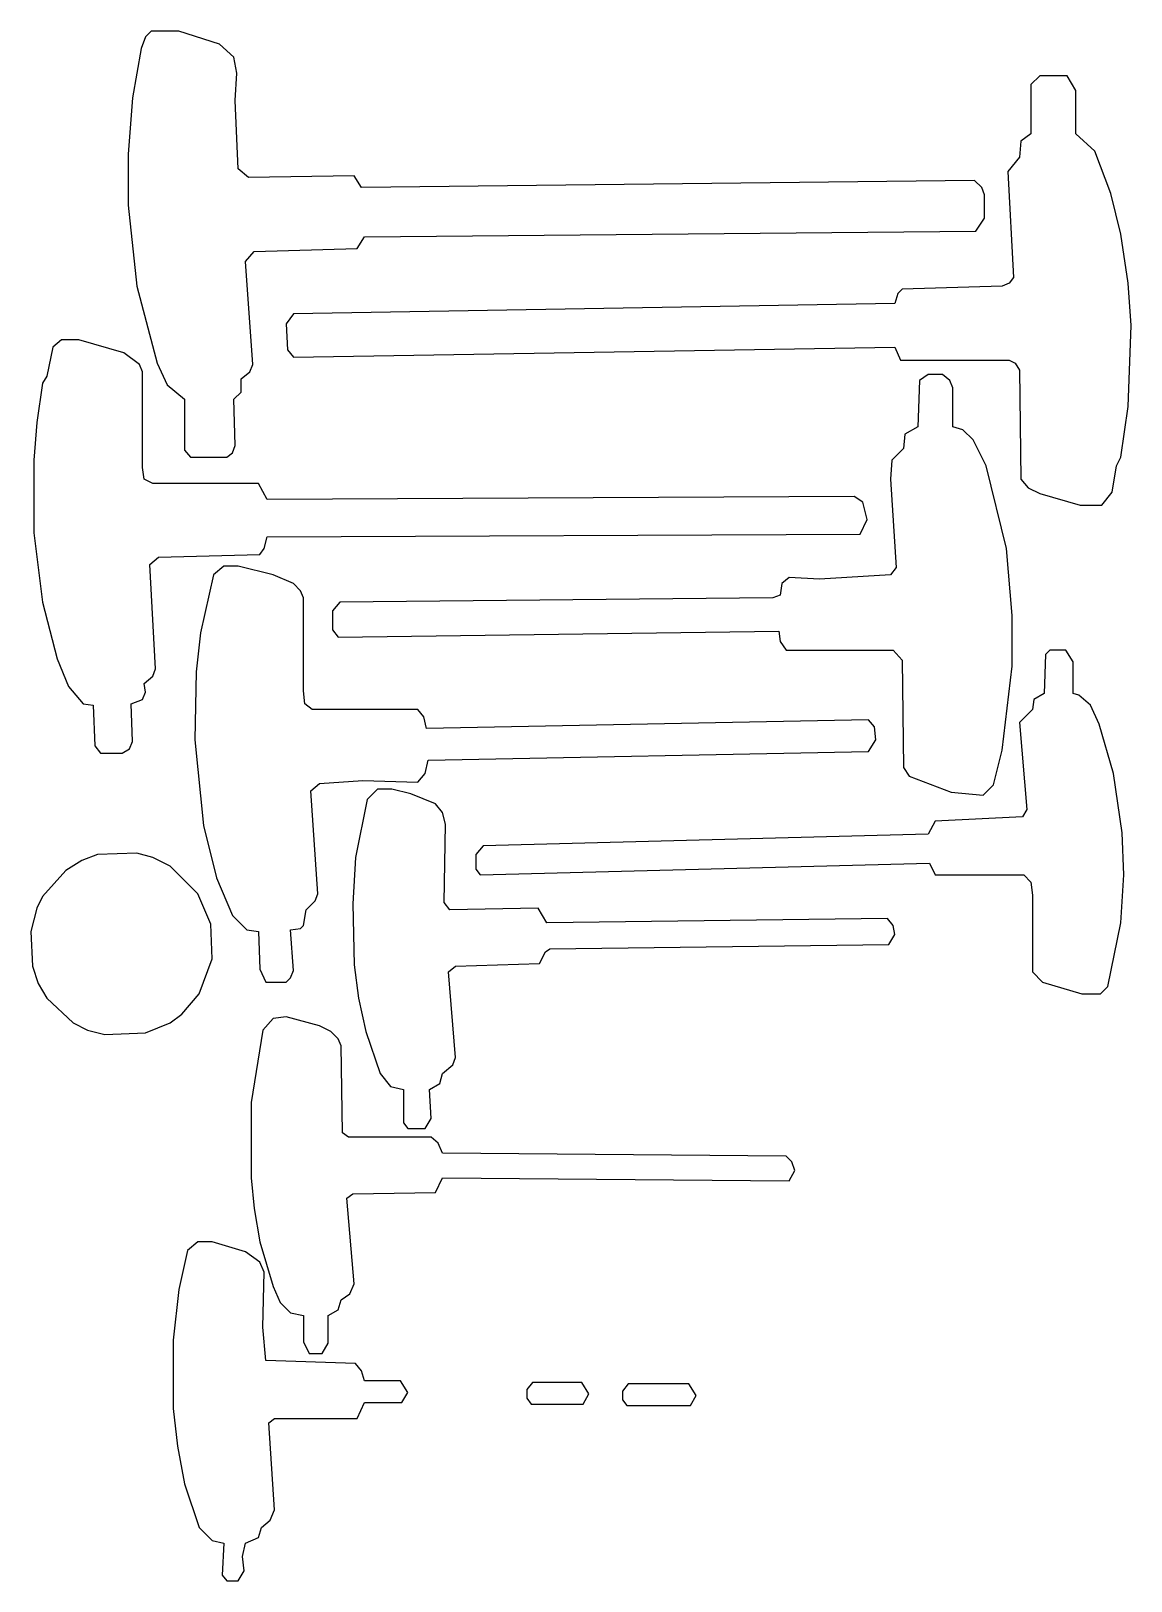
# Model space of a CAD drawing. Header units: metres. Extents: x -6.6 to 6.6, y -9.2 to 9.2.
import ezdxf

# ---------------------------------------------------------------- set-up
doc = ezdxf.new("R2010")
doc.units = ezdxf.units.M

msp = doc.modelspace()

# ---------------------------------------------------------------- linework, layer by layer
for points in [[(-5.35, 8.444), (-5.402, 7.77), (-5.402, 7.165), (-5.298, 6.197), (-5.056, 5.281), (-4.935, 5.022), (-4.728, 4.849), (-4.728, 4.244), (-4.659, 4.157), (-4.226, 4.157), (-4.157, 4.209), (-4.123, 4.296), (-4.14, 4.849), (-4.054, 4.935), (-4.054, 5.091), (-3.95, 5.177), (-3.915, 5.264), (-4.002, 6.491), (-3.898, 6.612), (-2.671, 6.647), (-2.584, 6.785), (4.71, 6.854), (4.814, 7.01), (4.814, 7.286), (4.78, 7.373), (4.693, 7.459), (-2.619, 7.373), (-2.705, 7.511), (-3.967, 7.494), (-4.088, 7.597), (-4.123, 8.41), (-4.105, 8.738), (-4.14, 8.928), (-4.313, 9.084), (-4.797, 9.239), (-5.125, 9.239), (-5.195, 9.17), (-5.246, 9.032), (-5.35, 8.444)], [(-3.518, 5.748), (-3.5, 5.437), (-3.431, 5.35), (3.742, 5.471), (3.812, 5.316), (5.108, 5.316), (5.177, 5.281), (5.229, 5.195), (5.246, 3.898), (5.333, 3.794), (5.471, 3.725), (5.955, 3.587), (6.214, 3.587), (6.335, 3.742), (6.387, 4.054), (6.439, 4.157), (6.526, 4.762), (6.56, 5.73), (6.526, 6.232), (6.439, 6.819), (6.318, 7.303), (6.128, 7.805), (5.903, 8.012), (5.903, 8.531), (5.8, 8.704), (5.471, 8.704), (5.367, 8.6), (5.367, 8.012), (5.246, 7.926), (5.229, 7.736), (5.091, 7.563), (5.16, 6.301), (5.108, 6.232), (5.022, 6.197), (3.829, 6.163), (3.777, 6.111), (3.742, 5.99), (-3.431, 5.869), (-3.518, 5.748)], [(-6.491, 4.572), (-6.526, 4.123), (-6.526, 3.258), (-6.422, 2.429), (-6.249, 1.755), (-6.111, 1.426), (-5.938, 1.219), (-5.817, 1.201), (-5.8, 0.717), (-5.73, 0.631), (-5.471, 0.631), (-5.385, 0.683), (-5.35, 0.769), (-5.367, 1.219), (-5.229, 1.271), (-5.195, 1.357), (-5.212, 1.461), (-5.108, 1.547), (-5.074, 1.634), (-5.143, 2.878), (-5.039, 2.965), (-3.829, 2.999), (-3.777, 3.068), (-3.742, 3.207), (3.328, 3.241), (3.414, 3.414), (3.362, 3.621), (3.258, 3.691), (-3.742, 3.656), (-3.846, 3.846), (-5.108, 3.846), (-5.212, 3.898), (-5.229, 4.036), (-5.229, 5.177), (-5.264, 5.264), (-5.454, 5.402), (-5.99, 5.558), (-6.197, 5.558), (-6.301, 5.471), (-6.37, 5.125), (-6.422, 5.039), (-6.491, 4.572)], [(-2.965, 2.325), (-2.965, 2.1), (-2.895, 2.014), (2.36, 2.083), (2.377, 1.962), (2.446, 1.858), (3.725, 1.858), (3.829, 1.737), (3.846, 0.458), (3.915, 0.354), (4.417, 0.164), (4.797, 0.13), (4.918, 0.251), (5.022, 0.666), (5.143, 1.668), (5.143, 2.273), (5.074, 3.068), (4.831, 4.054), (4.676, 4.365), (4.555, 4.486), (4.434, 4.52), (4.434, 4.987), (4.399, 5.074), (4.313, 5.143), (4.14, 5.143), (4.036, 5.074), (4.019, 4.52), (3.863, 4.434), (3.846, 4.261), (3.708, 4.123), (3.691, 3.898), (3.76, 2.844), (3.691, 2.757), (2.844, 2.705), (2.481, 2.723), (2.394, 2.653), (2.377, 2.515), (2.29, 2.481), (-2.878, 2.429), (-2.965, 2.325)], [(-4.538, 2.066), (-4.589, 1.599), (-4.607, 0.787), (-4.503, -0.233), (-4.347, -0.856), (-4.157, -1.305), (-3.984, -1.478), (-3.846, -1.495), (-3.829, -1.945), (-3.76, -2.1), (-3.518, -2.1), (-3.466, -2.048), (-3.431, -1.962), (-3.466, -1.478), (-3.345, -1.461), (-3.31, -1.426), (-3.276, -1.236), (-3.172, -1.132), (-3.137, -1.046), (-3.224, 0.182), (-3.12, 0.268), (-2.602, 0.303), (-1.945, 0.285), (-1.858, 0.389), (-1.824, 0.545), (3.431, 0.648), (3.518, 0.787), (3.5, 0.942), (3.431, 1.029), (-1.841, 0.925), (-1.876, 1.063), (-1.945, 1.15), (-3.207, 1.15), (-3.293, 1.219), (-3.31, 1.374), (-3.31, 2.481), (-3.345, 2.567), (-3.431, 2.653), (-3.673, 2.757), (-4.088, 2.861), (-4.261, 2.861), (-4.382, 2.757), (-4.538, 2.066)], [(-1.253, -0.579), (-1.253, -0.752), (-1.201, -0.821), (4.157, -0.683), (4.226, -0.821), (5.281, -0.821), (5.367, -0.908), (5.385, -1.063), (5.385, -1.979), (5.506, -2.1), (5.972, -2.239), (6.197, -2.239), (6.284, -2.152), (6.439, -1.392), (6.474, -0.821), (6.456, -0.32), (6.353, 0.389), (6.18, 0.977), (6.076, 1.201), (5.938, 1.322), (5.869, 1.34), (5.869, 1.72), (5.782, 1.858), (5.592, 1.858), (5.54, 1.806), (5.523, 1.34), (5.402, 1.271), (5.385, 1.15), (5.229, 0.994), (5.316, -0.043), (5.264, -0.13), (4.226, -0.182), (4.14, -0.337), (-1.167, -0.475), (-1.253, -0.579)], [(-2.688, -0.614), (-2.723, -1.167), (-2.705, -1.893), (-2.653, -2.29), (-2.567, -2.688), (-2.394, -3.189), (-2.273, -3.345), (-2.118, -3.379), (-2.118, -3.777), (-2.066, -3.846), (-1.858, -3.846), (-1.789, -3.725), (-1.806, -3.379), (-1.685, -3.31), (-1.651, -3.189), (-1.53, -3.086), (-1.495, -2.999), (-1.582, -1.979), (-1.495, -1.91), (-0.493, -1.876), (-0.424, -1.737), (-0.372, -1.703), (3.673, -1.651), (3.742, -1.53), (3.725, -1.426), (3.656, -1.34), (-0.406, -1.392), (-0.51, -1.219), (-1.564, -1.236), (-1.634, -1.15), (-1.616, -0.216), (-1.651, -0.078), (-1.737, 0.026), (-2.031, 0.147), (-2.256, 0.199), (-2.429, 0.199), (-2.55, 0.078), (-2.688, -0.614)], [(-6.543, -1.91), (-6.474, -2.118), (-6.37, -2.29), (-6.059, -2.584), (-5.886, -2.671), (-5.679, -2.723), (-5.195, -2.705), (-4.901, -2.584), (-4.762, -2.481), (-4.555, -2.239), (-4.399, -1.824), (-4.417, -1.409), (-4.572, -1.046), (-4.901, -0.717), (-5.108, -0.614), (-5.298, -0.562), (-5.765, -0.579), (-5.955, -0.648), (-6.145, -0.769), (-6.422, -1.08), (-6.491, -1.219), (-6.56, -1.495), (-6.543, -1.91)], [(-3.794, -2.671), (-3.933, -3.535), (-3.933, -4.434), (-3.898, -4.797), (-3.829, -5.195), (-3.673, -5.73), (-3.587, -5.921), (-3.466, -6.042), (-3.31, -6.076), (-3.31, -6.387), (-3.241, -6.526), (-3.086, -6.526), (-3.016, -6.405), (-3.016, -6.076), (-2.895, -6.007), (-2.861, -5.886), (-2.757, -5.817), (-2.705, -5.696), (-2.792, -4.676), (-2.723, -4.624), (-1.737, -4.607), (-1.651, -4.434), (2.481, -4.468), (2.55, -4.347), (2.515, -4.244), (2.446, -4.175), (-1.651, -4.14), (-1.703, -4.019), (-1.789, -3.95), (-2.774, -3.95), (-2.844, -3.898), (-2.861, -2.861), (-2.895, -2.774), (-2.982, -2.688), (-3.12, -2.619), (-3.518, -2.515), (-3.673, -2.532), (-3.794, -2.671)], [(-4.693, -5.298), (-4.797, -5.765), (-4.866, -6.37), (-4.866, -7.182), (-4.814, -7.632), (-4.728, -8.081), (-4.555, -8.6), (-4.399, -8.755), (-4.261, -8.79), (-4.278, -9.17), (-4.226, -9.239), (-4.088, -9.239), (-4.019, -9.118), (-4.036, -8.946), (-4.002, -8.79), (-3.846, -8.721), (-3.812, -8.6), (-3.708, -8.513), (-3.656, -8.392), (-3.725, -7.355), (-3.656, -7.303), (-2.671, -7.303), (-2.584, -7.113), (-2.135, -7.113), (-2.066, -6.992), (-2.152, -6.854), (-2.584, -6.854), (-2.619, -6.733), (-2.688, -6.647), (-3.76, -6.612), (-3.794, -6.214), (-3.777, -5.558), (-3.829, -5.437), (-4.002, -5.316), (-4.399, -5.195), (-4.572, -5.195), (-4.693, -5.298)], [(-0.648, -6.958), (-0.648, -7.061), (-0.596, -7.131), (0.026, -7.131), (0.095, -7.01), (0.009, -6.871), (-0.579, -6.871), (-0.648, -6.958)], [(0.493, -6.975), (0.493, -7.079), (0.545, -7.148), (1.305, -7.148), (1.374, -7.027), (1.288, -6.889), (0.562, -6.889), (0.493, -6.975)]]:
    msp.add_lwpolyline(points)

doc.saveas('drawing.dxf')
